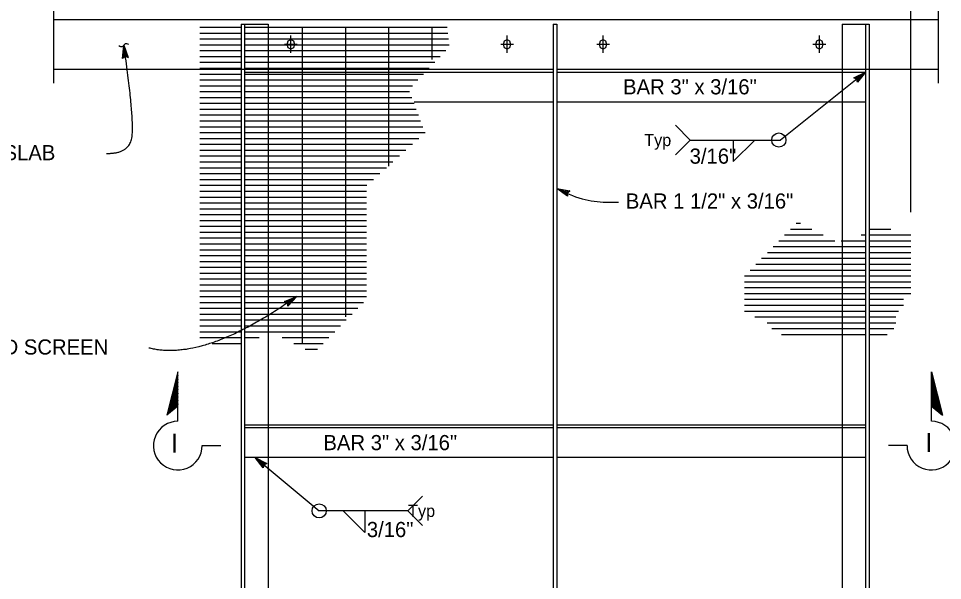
# Model space of a CAD drawing. Extents: x -893 to 867, y -474 to 712.
# Drawn here: x -679.2 to -252.1, y 183.9 to 443.6 of the extents above; entities that cross this region are included whole.
import ezdxf

# ---------------------------------------------------------------- set-up
doc = ezdxf.new("R2010")
doc.units = 0
for name, color, linetype in [('14 Ramp Anno', 7, 'Continuous'), ('df_DETAIL', 7, 'Continuous'), ('df_DETAIL-anno', 7, 'Continuous'), ('pp_PRESENTATION', 7, 'Continuous')]:
    doc.layers.add(name, color=color, linetype=linetype)

# ---------------------------------------------------------------- blocks, each defined once
blk = doc.blocks.new('SQUIG')
at = {"layer": '14 Ramp Anno'}
blk.add_open_spline([(0, -0.4598), (0.0829, -0.3438), (0.1889, -0.1218), (-0.1889, 0.1218), (-0.0829, 0.3438), (0, 0.4598)], degree=3, dxfattribs=at)

msp = doc.modelspace()

# ---------------------------------------------------------------- linework, layer by layer
at = {"layer": 'df_DETAIL'}
for p, q in [((-662.98, 449.45), (-662.98, 413.72)), ((-254.04, 449.45), (-254.04, 413.72)), ((-662.98, 443.1), (-254.04, 443.1)), ((-662.98, 443.1), (-662.98, 420.19)), ((-662.98, 443.1), (-254.04, 443.1)), ((-576.26, 441.01), (-574.62, 441.01)), ((-576.26, 441.01), (-576.26, -52.88)), ((-574.62, 441.01), (-563.8, 441.01)), ((-574.62, 441.01), (-574.62, -52.88)), ((-563.8, 441.01), (-563.8, 255.88)), ((-431.94, 441.01), (-430.3, 441.01)), ((-431.94, 441.01), (-431.94, -52.88)), ((-430.3, 441.01), (-430.3, -52.88)), ((-298.44, 441.01), (-298.44, 418.82)), ((-298.44, 441.01), (-285.97, 441.01)), ((-287.61, 441.01), (-287.61, -52.88)), ((-285.97, 441.01), (-285.97, -52.88)), ((-595.27, 439.58), (-576.26, 439.58)), ((-595.27, 436.87), (-576.26, 436.87)), ((-574.62, 439.58), (-481.06, 439.58)), ((-574.62, 436.87), (-480.76, 436.87)), ((-548.06, 439.58), (-548.06, 293.15)), ((-548.03, 439.58), (-548.03, 439.58)), ((-548.03, 436.87), (-548.03, 436.87)), ((-528.06, 439.58), (-528.06, 305.79)), ((-520.97, 439.58), (-520.97, 439.58)), ((-508.06, 439.58), (-508.06, 375.33)), ((-493.91, 439.58), (-493.91, 439.58)), ((-488.06, 439.58), (-488.06, 424.64)), ((-595.27, 434.17), (-576.26, 434.17)), ((-595.27, 431.46), (-576.26, 431.46)), ((-574.62, 434.17), (-480.45, 434.17)), ((-574.62, 431.46), (-480.15, 431.46)), ((-548.03, 434.17), (-548.03, 434.17)), ((-548.03, 431.46), (-548.03, 431.46)), ((-595.27, 428.76), (-576.26, 428.76)), ((-574.62, 428.76), (-481.6, 428.76)), ((-548.03, 428.76), (-548.03, 428.76)), ((-595.27, 426.05), (-576.26, 426.05)), ((-595.27, 423.34), (-576.26, 423.34)), ((-574.62, 426.05), (-484.18, 426.05)), ((-574.62, 423.34), (-486.77, 423.34)), ((-548.03, 426.05), (-548.03, 426.05)), ((-548.03, 423.34), (-548.03, 423.34)), ((-520.97, 423.34), (-520.97, 423.34)), ((-493.91, 423.34), (-493.91, 423.34)), ((-662.98, 420.19), (-576.26, 420.19)), ((-662.98, 420.19), (-436.44, 420.19)), ((-595.27, 420.64), (-576.26, 420.64)), ((-574.62, 420.64), (-489.35, 420.64)), ((-574.62, 420.19), (-431.94, 420.19)), ((-574.62, 418.82), (-431.94, 418.82)), ((-548.03, 420.64), (-548.03, 420.64)), ((-520.97, 420.64), (-520.97, 420.64)), ((-493.91, 420.64), (-493.91, 420.64)), ((-430.3, 420.19), (-287.61, 420.19)), ((-430.3, 418.82), (-287.61, 418.82)), ((-429, 420.19), (-254.04, 420.19)), ((-298.44, 418.82), (-298.44, 405.11)), ((-595.27, 417.93), (-576.26, 417.93)), ((-595.27, 415.23), (-576.26, 415.23)), ((-574.62, 417.93), (-491.94, 417.93)), ((-574.62, 415.23), (-494.52, 415.23)), ((-548.03, 417.93), (-548.03, 417.93)), ((-548.03, 415.23), (-548.03, 415.23)), ((-520.97, 417.93), (-520.97, 417.93)), ((-520.97, 415.23), (-520.97, 415.23)), ((-493.91, 417.93), (-493.91, 417.93)), ((-595.27, 412.52), (-576.26, 412.52)), ((-574.62, 412.52), (-497.11, 412.52)), ((-548.03, 412.52), (-548.03, 412.52)), ((-520.97, 412.52), (-520.97, 412.52)), ((-595.27, 409.81), (-576.26, 409.81)), ((-595.27, 407.11), (-576.26, 407.11)), ((-574.62, 409.81), (-498.37, 409.81)), ((-574.62, 407.11), (-497.35, 407.11)), ((-548.03, 409.81), (-548.03, 409.81)), ((-548.03, 407.11), (-548.03, 407.11)), ((-520.97, 409.81), (-520.97, 409.81)), ((-520.97, 407.11), (-520.97, 407.11)), ((-595.27, 404.4), (-576.26, 404.4)), ((-595.27, 401.7), (-576.26, 401.7)), ((-574.62, 404.4), (-496.33, 404.4)), ((-574.62, 401.7), (-495.3, 401.7)), ((-548.03, 404.4), (-548.03, 404.4)), ((-548.03, 401.7), (-548.03, 401.7)), ((-520.97, 404.4), (-520.97, 404.4)), ((-520.97, 401.7), (-520.97, 401.7)), ((-496.33, 405.11), (-431.94, 405.11)), ((-430.3, 405.11), (-287.61, 405.11)), ((-298.44, 405.11), (-298.44, 255.88)), ((-595.27, 398.99), (-576.26, 398.99)), ((-574.62, 398.99), (-494.28, 398.99)), ((-548.03, 398.99), (-548.03, 398.99)), ((-520.97, 398.99), (-520.97, 398.99)), ((-595.27, 396.28), (-576.26, 396.28)), ((-595.27, 393.58), (-576.26, 393.58)), ((-574.62, 396.28), (-493.26, 396.28)), ((-574.62, 393.58), (-492.24, 393.58)), ((-548.03, 396.28), (-548.03, 396.28)), ((-548.03, 393.58), (-548.03, 393.58)), ((-520.97, 396.28), (-520.97, 396.28)), ((-520.97, 393.58), (-520.97, 393.58)), ((-493.91, 396.28), (-493.91, 396.28)), ((-493.91, 393.58), (-493.91, 393.58)), ((-595.27, 390.87), (-576.26, 390.87)), ((-574.62, 390.87), (-491.21, 390.87)), ((-548.03, 390.87), (-548.03, 390.87)), ((-520.97, 390.87), (-520.97, 390.87)), ((-493.91, 390.87), (-493.91, 390.87)), ((-595.27, 388.16), (-576.26, 388.16)), ((-595.27, 385.46), (-576.26, 385.46)), ((-574.62, 388.16), (-494.07, 388.16)), ((-574.62, 385.46), (-497.08, 385.46)), ((-548.03, 388.16), (-548.03, 388.16)), ((-548.03, 385.46), (-548.03, 385.46)), ((-520.97, 388.16), (-520.97, 388.16)), ((-520.97, 385.46), (-520.97, 385.46)), ((-595.27, 382.75), (-576.26, 382.75)), ((-574.62, 382.75), (-500.09, 382.75)), ((-548.03, 382.75), (-548.03, 382.75)), ((-520.97, 382.75), (-520.97, 382.75)), ((-595.27, 380.05), (-576.26, 380.05)), ((-595.27, 377.34), (-576.26, 377.34)), ((-574.62, 380.05), (-503.09, 380.05)), ((-574.62, 377.34), (-506.1, 377.34)), ((-548.03, 380.05), (-548.03, 380.05)), ((-548.03, 377.34), (-548.03, 377.34)), ((-520.97, 380.05), (-520.97, 380.05)), ((-520.97, 377.34), (-520.97, 377.34)), ((-595.27, 374.63), (-576.26, 374.63)), ((-595.27, 371.93), (-576.26, 371.93)), ((-574.62, 374.63), (-509.11, 374.63)), ((-574.62, 371.93), (-512.12, 371.93)), ((-548.03, 374.63), (-548.03, 374.63)), ((-548.03, 371.93), (-548.03, 371.93)), ((-520.97, 374.63), (-520.97, 374.63)), ((-520.97, 371.93), (-520.97, 371.93)), ((-595.27, 369.22), (-576.26, 369.22)), ((-574.62, 369.22), (-515.13, 369.22)), ((-548.03, 369.22), (-548.03, 369.22)), ((-520.97, 369.22), (-520.97, 369.22)), ((-595.27, 366.52), (-576.26, 366.52)), ((-595.27, 363.81), (-576.26, 363.81)), ((-574.62, 366.52), (-518.14, 366.52)), ((-574.62, 363.81), (-518.35, 363.81)), ((-548.03, 366.52), (-548.03, 366.52)), ((-548.03, 363.81), (-548.03, 363.81)), ((-520.97, 366.52), (-520.97, 366.52)), ((-520.97, 363.81), (-520.97, 363.81)), ((-595.27, 361.1), (-576.26, 361.1)), ((-574.62, 361.1), (-518.35, 361.1)), ((-548.03, 361.1), (-548.03, 361.1)), ((-520.97, 361.1), (-520.97, 361.1)), ((-595.27, 358.4), (-576.26, 358.4)), ((-595.27, 355.69), (-576.26, 355.69)), ((-574.62, 358.4), (-518.35, 358.4)), ((-574.62, 355.69), (-518.35, 355.69)), ((-548.03, 358.4), (-548.03, 358.4)), ((-548.03, 355.69), (-548.03, 355.69)), ((-520.97, 358.4), (-520.97, 358.4)), ((-520.97, 355.69), (-520.97, 355.69)), ((-595.27, 352.99), (-576.26, 352.99)), ((-595.27, 350.28), (-576.26, 350.28)), ((-574.62, 352.99), (-518.35, 352.99)), ((-574.62, 350.28), (-518.35, 350.28)), ((-548.03, 352.99), (-548.03, 352.99)), ((-548.03, 350.28), (-548.03, 350.28)), ((-520.97, 352.99), (-520.97, 352.99)), ((-520.97, 350.28), (-520.97, 350.28)), ((-595.27, 347.57), (-576.26, 347.57)), ((-574.62, 347.57), (-518.35, 347.57)), ((-548.03, 347.57), (-548.03, 347.57)), ((-520.97, 347.57), (-520.97, 347.57)), ((-322.38, 346.31), (-312.44, 346.31)), ((-285.97, 346.31), (-275.97, 346.31)), ((-595.27, 344.87), (-576.26, 344.87)), ((-595.27, 342.16), (-576.26, 342.16)), ((-574.62, 344.87), (-518.35, 344.87)), ((-574.62, 342.16), (-518.35, 342.16)), ((-548.03, 344.87), (-548.03, 344.87)), ((-548.03, 342.16), (-548.03, 342.16)), ((-520.97, 344.87), (-520.97, 344.87)), ((-520.97, 342.16), (-520.97, 342.16)), ((-325.04, 343.6), (-307.16, 343.6)), ((-289.7, 343.6), (-287.61, 343.6)), ((-285.97, 343.6), (-266.65, 343.6)), ((-595.27, 339.46), (-576.26, 339.46)), ((-574.62, 339.46), (-518.35, 339.46)), ((-548.03, 339.46), (-548.03, 339.46)), ((-520.97, 339.46), (-520.97, 339.46)), ((-330.36, 338.19), (-287.61, 338.19)), ((-327.7, 340.89), (-301.87, 340.89)), ((-298.9, 340.89), (-287.61, 340.89)), ((-285.97, 340.89), (-266.65, 340.89)), ((-285.97, 338.19), (-266.65, 338.19)), ((-595.27, 336.75), (-576.26, 336.75)), ((-595.27, 334.04), (-576.26, 334.04)), ((-574.62, 336.75), (-518.35, 336.75)), ((-574.62, 334.04), (-518.35, 334.04)), ((-548.03, 336.75), (-548.03, 336.75)), ((-548.03, 334.04), (-548.03, 334.04)), ((-520.97, 336.75), (-520.97, 336.75)), ((-520.97, 334.04), (-520.97, 334.04)), ((-333.02, 335.48), (-287.61, 335.48)), ((-285.97, 335.48), (-266.65, 335.48)), ((-595.27, 331.34), (-576.26, 331.34)), ((-574.62, 331.34), (-518.35, 331.34)), ((-548.03, 331.34), (-548.03, 331.34)), ((-520.97, 331.34), (-520.97, 331.34)), ((-338.34, 330.07), (-287.61, 330.07)), ((-335.68, 332.78), (-287.61, 332.78)), ((-285.97, 332.78), (-266.65, 332.78)), ((-285.97, 330.07), (-266.65, 330.07)), ((-595.27, 328.63), (-576.26, 328.63)), ((-595.27, 325.93), (-576.26, 325.93)), ((-574.62, 328.63), (-518.35, 328.63)), ((-574.62, 325.93), (-518.35, 325.93)), ((-548.03, 328.63), (-548.03, 328.63)), ((-548.03, 325.93), (-548.03, 325.93)), ((-520.97, 328.63), (-520.97, 328.63)), ((-520.97, 325.93), (-520.97, 325.93)), ((-343.56, 324.66), (-287.61, 324.66)), ((-341, 327.36), (-287.61, 327.36)), ((-285.97, 327.36), (-266.65, 327.36)), ((-285.97, 324.66), (-266.65, 324.66)), ((-595.27, 323.22), (-576.26, 323.22)), ((-595.27, 320.51), (-576.26, 320.51)), ((-574.62, 323.22), (-518.35, 323.22)), ((-574.62, 320.51), (-518.35, 320.51)), ((-548.03, 323.22), (-548.03, 323.22)), ((-548.03, 320.51), (-548.03, 320.51)), ((-520.97, 323.22), (-520.97, 323.22)), ((-520.97, 320.51), (-520.97, 320.51)), ((-343.56, 321.95), (-287.61, 321.95)), ((-285.97, 321.95), (-266.65, 321.95)), ((-595.27, 317.81), (-576.26, 317.81)), ((-574.62, 317.81), (-518.35, 317.81)), ((-548.03, 317.81), (-548.03, 317.81)), ((-520.97, 317.81), (-520.97, 317.81)), ((-343.56, 319.25), (-287.61, 319.25)), ((-343.56, 316.54), (-287.61, 316.54)), ((-285.97, 319.25), (-266.65, 319.25)), ((-285.97, 316.54), (-266.65, 316.54)), ((-595.27, 315.1), (-576.26, 315.1)), ((-595.27, 312.39), (-576.26, 312.39)), ((-574.62, 315.1), (-518.35, 315.1)), ((-574.62, 312.39), (-519.68, 312.39)), ((-548.03, 315.1), (-548.03, 315.1)), ((-548.03, 312.39), (-548.03, 312.39)), ((-520.97, 315.1), (-520.97, 315.1)), ((-520.97, 312.39), (-520.97, 312.39)), ((-343.56, 313.83), (-287.61, 313.83)), ((-285.97, 313.83), (-270.15, 313.83)), ((-595.27, 309.69), (-576.26, 309.69)), ((-574.62, 309.69), (-522.34, 309.69)), ((-548.03, 309.69), (-548.03, 309.69)), ((-343.56, 311.13), (-287.61, 311.13)), ((-343.56, 308.42), (-287.61, 308.42)), ((-285.97, 311.13), (-270.15, 311.13)), ((-285.97, 308.42), (-272.34, 308.42)), ((-595.27, 306.98), (-576.26, 306.98)), ((-595.27, 304.28), (-576.26, 304.28)), ((-574.62, 306.98), (-524.99, 306.98)), ((-574.62, 304.28), (-527.65, 304.28)), ((-548.03, 306.98), (-548.03, 306.98)), ((-548.03, 304.28), (-548.03, 304.28)), ((-338.73, 305.71), (-287.61, 305.71)), ((-285.97, 305.71), (-273.56, 305.71)), ((-595.27, 301.57), (-576.26, 301.57)), ((-574.62, 301.57), (-530.31, 301.57)), ((-548.03, 301.57), (-548.03, 301.57)), ((-333.12, 303.01), (-287.61, 303.01)), ((-330.92, 300.3), (-287.61, 300.3)), ((-285.97, 303.01), (-273.56, 303.01)), ((-285.97, 300.3), (-274.54, 300.3)), ((-595.27, 298.86), (-576.26, 298.86)), ((-595.27, 296.16), (-576.26, 296.16)), ((-574.62, 298.86), (-532.97, 298.86)), ((-574.62, 296.16), (-567.93, 296.16)), ((-557.21, 296.16), (-535.63, 296.16)), ((-548.03, 298.86), (-548.03, 298.86)), ((-548.03, 296.16), (-548.03, 296.16)), ((-326.53, 297.6), (-287.61, 297.6)), ((-285.97, 297.6), (-277.71, 297.6)), ((-589.63, 293.45), (-576.26, 293.45)), ((-551.92, 293.45), (-538.29, 293.45)), ((-548.03, 293.45), (-548.03, 293.45)), ((-546.63, 290.75), (-540.95, 290.75)), ((-574.62, 255.88), (-431.94, 255.88)), ((-574.62, 254.58), (-431.94, 254.58)), ((-563.8, 255.88), (-563.8, 240.88)), ((-430.3, 255.88), (-287.61, 255.88)), ((-430.3, 254.58), (-287.61, 254.58)), ((-298.44, 255.88), (-298.44, 240.88)), ((-574.62, 240.88), (-431.94, 240.88)), ((-563.8, 240.88), (-563.8, 54.8)), ((-430.3, 240.88), (-287.61, 240.88)), ((-298.44, 240.88), (-298.44, -52.88))]:
    msp.add_line(p, q, dxfattribs=at)
for points in [[(-553.28, 427.64), (-553.28, 435.65)], [(-453.3, 427.64), (-453.3, 435.65)], [(-408.95, 427.64), (-408.95, 435.65)], [(-308.97, 427.64), (-308.97, 435.65)], [(-550.32, 431.64), (-556.22, 431.64)], [(-450.34, 431.64), (-456.24, 431.64)], [(-406, 431.64), (-411.9, 431.64)], [(-306.01, 431.64), (-311.92, 431.64)]]:
    msp.add_lwpolyline(points, dxfattribs=at)
for points in [[(-552.11, 433.21), (-551.64, 431.64), (-552.11, 430.06), (-553.28, 429.41), (-554.43, 430.06), (-554.92, 431.64), (-554.43, 433.21), (-553.28, 433.88)], [(-452.13, 433.21), (-451.66, 431.64), (-452.13, 430.06), (-453.3, 429.41), (-454.45, 430.06), (-454.94, 431.64), (-454.45, 433.21), (-453.3, 433.88)], [(-407.79, 433.21), (-407.31, 431.64), (-407.79, 430.06), (-408.95, 429.41), (-410.1, 430.06), (-410.59, 431.64), (-410.1, 433.21), (-408.95, 433.88)], [(-307.81, 433.21), (-307.33, 431.64), (-307.81, 430.06), (-308.97, 429.41), (-310.12, 430.06), (-310.61, 431.64), (-310.12, 433.21), (-308.97, 433.88)], [(-556.13, 312.78), (-550.55, 315.14), (-554.6, 310.64), (-554.63, 311.05), (-551.67, 314.34), (-555.75, 312.62), (-555.38, 312.45), (-552.77, 313.56), (-554.66, 311.45), (-554.69, 311.86), (-553.87, 312.77), (-555.01, 312.29), (-554.72, 312.17), (-554.6, 310.64), (-554.72, 312.17)]]:
    msp.add_lwpolyline(points, close=True, dxfattribs=at)
at = {"layer": 'df_DETAIL-anno'}
for p, q in [((-266.65, 354.06), (-266.65, 503.7)), ((-287.61, 418.82), (-327, 387.42)), ((-285.97, 420.19), (-254.04, 420.19)), ((-368.71, 387.42), (-375.52, 394.23)), ((-368.71, 387.42), (-375.52, 380.61)), ((-368.71, 387.42), (-327, 387.42)), ((-348.77, 387.42), (-348.77, 377.47)), ((-348.77, 377.47), (-338.81, 387.42)), ((-319.72, 349.01), (-317.73, 349.01)), ((-569.69, 240.73), (-540.18, 216.07)), ((-499.17, 216.07), (-492.36, 222.88)), ((-499.17, 216.07), (-540.18, 216.07)), ((-519.12, 206.11), (-529.07, 216.07)), ((-519.12, 216.07), (-519.12, 206.11)), ((-499.17, 216.07), (-492.36, 209.25))]:
    msp.add_line(p, q, dxfattribs=at)
for points in [[(-631, 425.17), (-630.47, 431.2), (-628.39, 425.52), (-628.77, 425.68), (-630.28, 429.84), (-630.68, 425.42), (-630.36, 425.68), (-630.11, 428.5), (-629.14, 425.84), (-629.51, 426), (-629.93, 427.15), (-630.04, 425.93), (-629.8, 426.12), (-628.39, 425.52), (-629.8, 426.12)], [(-293.05, 416.17), (-287.61, 418.82), (-291.42, 414.11), (-291.47, 414.52), (-288.68, 417.96), (-292.67, 416.02), (-292.29, 415.88), (-289.74, 417.12), (-291.52, 414.92), (-291.58, 415.32), (-290.81, 416.28), (-291.91, 415.74), (-291.62, 415.63), (-291.42, 414.11), (-291.62, 415.63)], [(-425.33, 361.54), (-430.3, 365.01), (-424.34, 363.98), (-424.66, 363.73), (-429.03, 364.49), (-425.4, 361.95), (-425.46, 362.35), (-427.78, 363.97), (-424.99, 363.49), (-425.32, 363.25), (-426.53, 363.46), (-425.52, 362.75), (-425.56, 363.06), (-424.34, 363.98), (-425.56, 363.06)], [(-566, 235.93), (-569.69, 240.73), (-564.32, 237.95), (-564.7, 237.81), (-568.64, 239.85), (-565.94, 236.33), (-565.87, 236.73), (-567.6, 238.98), (-565.09, 237.68), (-565.47, 237.55), (-566.56, 238.11), (-565.81, 237.14), (-565.76, 237.45), (-564.32, 237.95), (-565.76, 237.45)]]:
    msp.add_lwpolyline(points, close=True, dxfattribs=at)
for centre in [(-327.71, 387.42), (-540.18, 216.07)]:
    msp.add_circle(centre, 3.28, dxfattribs=at)
for points in [[(-638.5, 381.27), (-629.21, 380.99), (-624.9, 393.1), (-630.47, 431.2)], [(-550.55, 315.14), (-593.13, 284.72), (-618.89, 291.31)]]:
    msp.add_open_spline(points, degree=2, dxfattribs=at)
msp.add_spline([(-430.3, 365.01), (-418.63, 360.22), (-407.53, 358.69), (-401.79, 358.69)], degree=3, dxfattribs=at)
at = {"layer": 'pp_PRESENTATION'}
for p, q in [((-605.5, 280.26), (-610.57, 260.37)), ((-605.5, 278.63), (-610.04, 260.79)), ((-605.5, 257.47), (-605.5, 280.26)), ((-257.2, 280.26), (-252.13, 260.37)), ((-257.2, 257.47), (-257.2, 280.26)), ((-257.2, 278.62), (-252.65, 260.79)), ((-605.5, 276.99), (-609.52, 261.22)), ((-605.5, 275.35), (-608.99, 261.64)), ((-605.5, 273.72), (-608.47, 262.07)), ((-257.2, 276.99), (-253.18, 261.22)), ((-257.2, 275.35), (-253.7, 261.64)), ((-257.2, 273.72), (-254.23, 262.07)), ((-605.5, 272.08), (-607.94, 262.5)), ((-605.5, 270.45), (-607.42, 262.92)), ((-257.2, 272.08), (-254.75, 262.5)), ((-257.2, 270.45), (-255.28, 262.92)), ((-605.5, 268.81), (-606.89, 263.35)), ((-605.5, 267.17), (-606.36, 263.77)), ((-605.5, 265.54), (-605.84, 264.2)), ((-257.2, 268.81), (-255.81, 263.35)), ((-257.2, 267.17), (-256.33, 263.77)), ((-257.2, 265.54), (-256.86, 264.2)), ((-605.5, 264.48), (-610.57, 260.37)), ((-257.2, 264.48), (-252.13, 260.37)), ((-594.25, 246.22), (-585.69, 246.22)), ((-268.45, 246.22), (-277.01, 246.22)), ((-276.98, 246.18), (-276.98, 246.18))]:
    msp.add_line(p, q, dxfattribs=at)
for centre, start, end in [((-605.5, 246.22), 90, 0.0005), ((-257.2, 246.22), 179.9995, 90)]:
    msp.add_arc(centre, 11.25, start, end, dxfattribs=at)

# ---------------------------------------------------------------- block references
at = {"layer": 'df_DETAIL-anno', "xscale": 5.2073723525, "yscale": 5.207372352500001, "rotation": 97.53270944121657}
msp.add_blockref('SQUIG', (-630.46, 431.2), dxfattribs=at)

# ---------------------------------------------------------------- texts
at = {"layer": 'df_DETAIL-anno'}
for s, height, p in [('BAR 3" x 3/16"', 7, (-399.7, 408.53)), ('Typ', 5.6, (-389.92, 384.62)), ('DISSIPATION SLAB', 7, (-747.95, 378.1)), ('3/16"', 7, (-368.94, 376.49)), ('BAR 1 1/2" x 3/16"', 7, (-398.43, 355.75)), ('INCLINED SCREEN', 6.9987, (-722.95, 288.3)), ('BAR 3" x 3/16"', 7, (-538.21, 244.12)), ('  Typ', 5.6, (-503.23, 213.27)), ('3/16"', 7, (-518.14, 203.96))]:
    msp.add_text(s, height=height, dxfattribs=at).set_placement(p)
at = {"layer": 'pp_PRESENTATION'}
for p in [(-259.97, 243.32), (-608.67, 242.95)]:
    msp.add_text('I', height=8.75, dxfattribs=at).set_placement(p)

doc.saveas('drawing.dxf')
